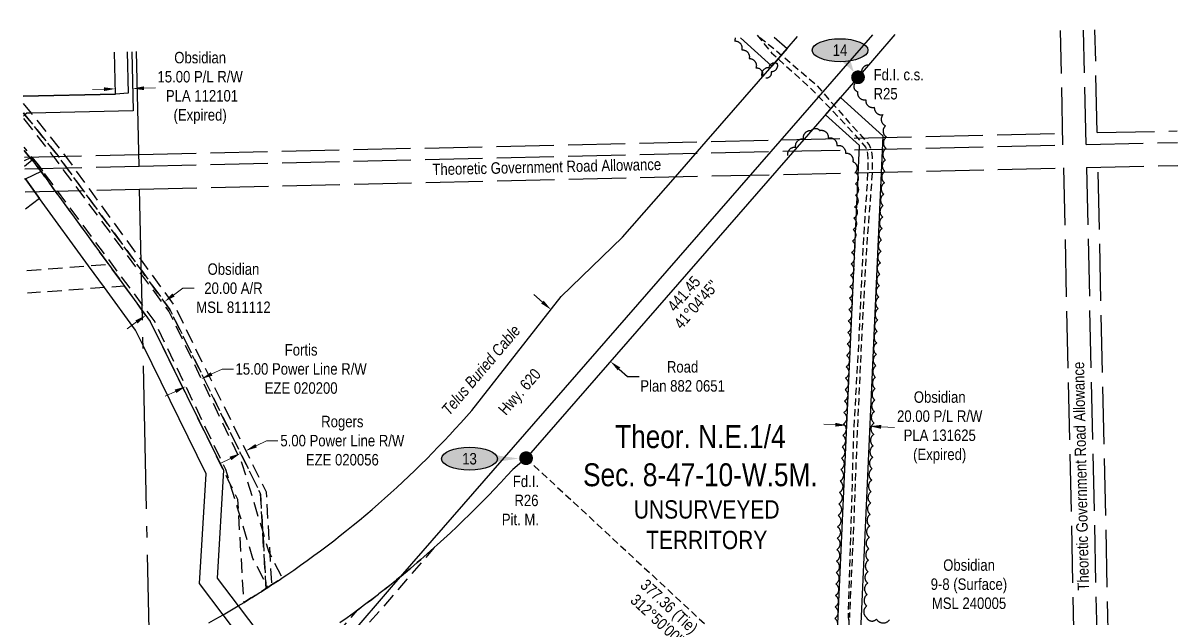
# Model space of a CAD drawing. Extents: x 604316 to 608264, y 5875125 to 5878789.
# Drawn here: x 605292 to 606301, y 5878268 to 5878789 of the extents above; entities that cross this region are included whole.
import ezdxf
from ezdxf.enums import TextEntityAlignment as Align

# ---------------------------------------------------------------- set-up
doc = ezdxf.new("R2010")
doc.units = 0
doc.header["$LTSCALE"] = 5
doc.header["$PDMODE"] = 34
doc.header["$PDSIZE"] = 0.03
for name, pattern in [('0', [1, 1, 0]), ('foc-ACCESSROAD', [3.75, 2.5, -1.25]), ('foc-FLOWLINE', [3.75, 2.5, -1.25]), ('foc-QUARTERLINE', [33, 25, -3, 2, -3]), ('foc-TIELINE', [1.875, 1.25, -0.625]), ('foc-UNSURVEYED', [12.5, 10, -2.5]), ('UG_PIPE', [1.875, 1.25, -0.625])]:
    doc.linetypes.add(name, pattern=pattern)
doc.layers.get('Defpoints').update_dxf_attribs({"color": 9})
for name, color, linetype in [('AS-PIPE-UG', 44, 'UG_PIPE'), ('AS-POWER', 104, 'foc-POWER'), ('AS-TELUS', 224, 'foc-TEL'), ('C-AR', 13, 'foc-ACCESSROAD'), ('C-RW', 13, 'Continuous'), ('C-SYMBOL', 7, 'Continuous'), ('DML', 35, 'Continuous'), ('EZE', 7, 'Continuous'), ('F-AR', 190, 'foc-ACCESSROAD'), ('F-EZE', 190, 'foc-FLOWLINE'), ('L-BD', 7, 'Continuous'), ('L-MON', 1, 'Continuous'), ('L-MON-T', 1, 'Continuous'), ('L-QSEC', 8, 'foc-QUARTERLINE'), ('L-ROAD-T', 7, 'Continuous'), ('L-TIE', 7, 'foc-TIELINE'), ('L-TITLEDB', 4, 'Continuous'), ('L-TITLEDB-T', 4, 'Continuous'), ('L-UNS-T', 3, 'Continuous'), ('L-USEC', 7, 'foc-UNSURVEYED'), ('MSL', 7, 'Continuous'), ('P-ELEVATION', 7, 'Continuous'), ('P-STATION', 7, 'Continuous'), ('T-BUSH', 110, '0')]:
    doc.layers.add(name, color=color, linetype=linetype)
for name, color, linetype, lineweight in [('C-AR-T', 13, 'Continuous', 9), ('C-RW-T', 13, 'Continuous', 9), ('C-WS-T', 13, 'Continuous', 9), ('F-EZE-T', 190, 'Continuous', 9)]:
    doc.layers.add(name, color=color, linetype=linetype, lineweight=lineweight)
doc.styles.add('175L', font='ARIALN.TTF', dxfattribs={"height": 20})
doc.styles.add('80', font='ARIALN.TTF', dxfattribs={"height": 10})
doc.styles.add('80CG', font='ARIALN.TTF', dxfattribs={"height": 10})
doc.styles.add('80L', font='ARIALN.TTF', dxfattribs={"height": 10})
doc.styles.add('foc-LtypeFont', font='ARIALN.TTF', dxfattribs={"height": 7.35})
doc.linetypes.add('foc-POWER', pattern='A,6,-1,["P",foc-LtypeFont,S=0.2,R=0,X=-0.625,Y=-0.75],-1.24,4', length=12.24)
doc.linetypes.add('foc-TEL', pattern='A,2,-1,["T",foc-LtypeFont,S=0.2,R=0,X=-0.425,Y=-0.75],-1.24,8', length=12.24)
doc.linetypes.add('foc-TEL-NOLINE', pattern='A,0,-2,["T",foc-LtypeFont,S=0.2,R=0,X=-0.425,Y=-0.75],-10.24', length=12.24)
doc.dimstyles.new('Compass 5 000', dxfattribs={"dimscale": 5, "dimtxt": 9, "dimasz": 2, "dimexe": 0.2, "dimexo": 0.0625, "dimgap": 0.5, "dimtad": 0, "dimtih": 1, "dimtoh": 1, "dimzin": 0, "dimdsep": 46, "dimtxsty": '80CG', "dimcen": 0.1, "dimse1": 1, "dimse2": 1, "dimclrd": 256, "dimclrt": 256, "dimaunit": 1, "dimadec": 4, "dimazin": 0, "dimtfac": 0.06, "dimtofl": 0, "dimtmove": 0, "dimatfit": 1, "dimfxl": 0.2, "dimtolj": 1, "dimtzin": 0, "dimlwd": -1, "dimarcsym": 0})

# ---------------------------------------------------------------- blocks, each defined once
blk = doc.blocks.new('*D552')
at = {"layer": 'Defpoints', "color": 0, "transparency": 16777216}
for p in [(605482.9, 5878412.2), (605487, 5878415.2), (605487.4, 5878414.4)]:
    blk.add_point(p, dxfattribs=at)
at = {"layer": 'F-EZE-T', "transparency": 16777216}
for p, q in [((605496, 5878419.6), (605505, 5878424)), ((605505, 5878424), (605515, 5878424)), ((605473.6, 5878408.5), (605464.6, 5878404.1))]:
    blk.add_line(p, q, dxfattribs=at)
for points in [[(605495.3, 5878421.1), (605496.7, 5878418.1), (605487, 5878415.2)], [(605472.8, 5878410), (605474.3, 5878407), (605482.5, 5878413)]]:
    blk.add_solid(points, dxfattribs=at)
at = {"layer": 'F-EZE-T', "transparency": 16777216, "insert": (605571.3, 5878424), "char_height": 10, "attachment_point": 5, "style": '80CG'}
blk.add_mtext('\\A1;Rogers\\P5.00 Power Line R/W\\PEZE 020056', dxfattribs=at)
blk = doc.blocks.new('*D553')
at = {"layer": 'Defpoints', "color": 0, "transparency": 16777216}
for p in [(605448.1, 5878477.9), (605445.3, 5878449.2), (605458.8, 5878455.7)]:
    blk.add_point(p, dxfattribs=at)
at = {"layer": 'F-EZE-T', "transparency": 16777216}
for p, q in [((605457.2, 5878482.3), (605466.2, 5878486.6)), ((605466.2, 5878486.6), (605476.2, 5878486.6)), ((605425.6, 5878467.1), (605416.6, 5878462.8))]:
    blk.add_line(p, q, dxfattribs=at)
for points in [[(605456.4, 5878483.8), (605457.9, 5878480.8), (605448.1, 5878477.9)], [(605424.9, 5878468.6), (605426.3, 5878465.6), (605434.6, 5878471.4)]]:
    blk.add_solid(points, dxfattribs=at)
at = {"layer": 'F-EZE-T', "transparency": 16777216, "insert": (605535.3, 5878486.6), "char_height": 10, "attachment_point": 5, "style": '80CG'}
blk.add_mtext('\\A1;Fortis\\P15.00 Power Line R/W\\PEZE 020200', dxfattribs=at)
blk = doc.blocks.new('*D558')
at = {"layer": 'C-AR-T', "transparency": 16777216}
for p, q in [((605423.8, 5878551.2), (605431.9, 5878557.1)), ((605431.9, 5878557.1), (605441.9, 5878557.1)), ((605391.5, 5878527.7), (605383.4, 5878521.8))]:
    blk.add_line(p, q, dxfattribs=at)
for points in [[(605422.9, 5878552.6), (605424.8, 5878549.9), (605415.8, 5878545.3)], [(605390.5, 5878529), (605392.5, 5878526.3), (605399.6, 5878533.5)]]:
    blk.add_solid(points, dxfattribs=at)
at = {"layer": 'Defpoints', "color": 0, "transparency": 16777216}
for p in [(605415, 5878546.3), (605415.8, 5878545.3), (605398.9, 5878534.6)]:
    blk.add_point(p, dxfattribs=at)
at = {"layer": 'C-AR-T', "transparency": 16777216, "insert": (605476.2, 5878557.1), "char_height": 10, "attachment_point": 5, "style": '80CG'}
blk.add_mtext('\\A1;Obsidian\\P20.00 A/R\\PMSL 811112', dxfattribs=at)
blk = doc.blocks.new('*D560')
at = {"layer": 'C-RW-T', "transparency": 16777216}
for p, q in [((606002, 5878437.9), (605992, 5878438.4)), ((606041.9, 5878436.1), (606053.5, 5878435.6))]:
    blk.add_line(p, q, dxfattribs=at)
for points in [[(606002, 5878439.6), (606001.9, 5878436.3), (606012, 5878437.5)], [(606042, 5878437.8), (606041.9, 5878434.4), (606032, 5878436.6)]]:
    blk.add_solid(points, dxfattribs=at)
at = {"layer": 'Defpoints', "color": 0, "transparency": 16777216}
for p in [(606012, 5878437.5), (606009.4, 5878381.4), (606029.4, 5878380.5)]:
    blk.add_point(p, dxfattribs=at)
at = {"layer": 'C-RW-T', "transparency": 16777216, "insert": (606093.1, 5878435.6), "char_height": 10, "attachment_point": 5, "style": '80CG'}
blk.add_mtext('\\A1;Obsidian\\P20.00 P/L R/W\\PPLA 131625\\P(Expired)', dxfattribs=at)
blk = doc.blocks.new('*D561')
at = {"layer": 'Defpoints', "color": 0, "transparency": 16777216}
for p in [(605747.6, 5878531.5), (605805.5, 5878493.2), (605799.4, 5878486.3)]:
    blk.add_point(p, dxfattribs=at)
at = {"layer": 'L-TITLEDB-T', "transparency": 16777216}
for p, q in [((605746.1, 5878545), (605738.5, 5878551.6)), ((605813, 5878486.6), (605820.5, 5878480.1)), ((605820.5, 5878480.1), (605830.5, 5878480.1))]:
    blk.add_line(p, q, dxfattribs=at)
for points in [[(605747.2, 5878546.3), (605745, 5878543.8), (605753.6, 5878538.4)], [(605814.1, 5878487.9), (605811.9, 5878485.4), (605805.5, 5878493.2)]]:
    blk.add_solid(points, dxfattribs=at)
at = {"layer": 'L-TITLEDB-T', "transparency": 16777216, "insert": (605868.5, 5878480.1), "char_height": 10, "attachment_point": 5, "style": '80CG'}
blk.add_mtext('\\A1;Road\\PPlan 882 0651', dxfattribs=at)
blk = doc.blocks.new('*D591')
at = {"layer": 'C-RW-T', "transparency": 16777216}
for p, q in [((605363, 5878731), (605353, 5878730.7)), ((605398, 5878731.7), (605408, 5878732))]:
    blk.add_line(p, q, dxfattribs=at)
for points in [[(605363, 5878732.6), (605363.1, 5878729.3), (605373, 5878731.2)], [(605398, 5878733.4), (605398.1, 5878730.1), (605388, 5878731.5)]]:
    blk.add_solid(points, dxfattribs=at)
at = {"layer": 'Defpoints', "color": 0, "transparency": 16777216}
for p in [(605372.9, 5878737.7), (605387.9, 5878738), (605388, 5878731.5)]:
    blk.add_point(p, dxfattribs=at)
at = {"layer": 'C-RW-T', "transparency": 16777216, "insert": (605447.1, 5878732), "char_height": 10, "attachment_point": 5, "style": '80CG'}
blk.add_mtext('\\A1;Obsidian\\P15.00 P/L R/W\\P PLA 112101\\P{\\A0;(Expired)}', dxfattribs=at)
blk = doc.blocks.new('fdia')
at = {"color": 255, "const_width": 1}
blk.add_lwpolyline([(-0.5, 0, 1), (0.5, 0, 1)], format="xyb", close=True, dxfattribs=at)
blk = doc.blocks.new('Fdiaa')
blk.add_blockref('fdia', (0, 0))
blk = doc.blocks.new('fdib')
at = {"color": 1, "const_width": 1.6}
blk.add_lwpolyline([(-0.4, 0, 1), (0.4, 0, 1)], format="xyb", close=True, dxfattribs=at)
at = {"color": 1}
blk.add_circle((0, 0), 0.8, dxfattribs=at)
blk = doc.blocks.new('Fdibb')
blk.add_blockref('fdib', (0, 0))
blk = doc.blocks.new('fdicc')
for name in ['Fdibb', 'Fdiaa']:
    blk.add_blockref(name, (0, 0))
blk = doc.blocks.new('FDI')
blk.add_blockref('fdicc', (0, 0))
blk = doc.blocks.new('*U632')
at = {"layer": 'P-ELEVATION'}
h = blk.add_hatch(color=111, dxfattribs=at)
h.dxf.hatch_style = 1
edge = h.paths.add_edge_path()
edge.add_ellipse((0, 0), major_axis=(-24.4, 0), ratio=0.410256, start_angle=0, end_angle=360)
at = {"layer": 'P-ELEVATION', "color": 7, "flags": 128}
blk.add_lwpolyline([(0, 0, 12.5, 0, 0), (43.4, 0.2, 0, 0, 0)], format="xyseb", dxfattribs=at)
at = {"layer": 'P-ELEVATION', "color": 7}
blk.add_ellipse((0, 0), major_axis=(-24.4, 0), ratio=0.410256, dxfattribs=at)
at = {"layer": 'P-ELEVATION', "style": '80'}
blk.add_attdef('ELEVATION', text='', height=10, dxfattribs=at).set_placement((0, 0), align=Align.MIDDLE_CENTER)
blk = doc.blocks.new('*U633')
at = {"layer": 'P-ELEVATION'}
h = blk.add_hatch(color=111, dxfattribs=at)
h.dxf.hatch_style = 1
edge = h.paths.add_edge_path()
edge.add_ellipse((0, 0), major_axis=(-24.4, 0), ratio=0.410256, start_angle=0, end_angle=360)
at = {"layer": 'P-ELEVATION', "color": 7, "flags": 128}
blk.add_lwpolyline([(0, 0, 12.5, 0, 0), (12.1, -19.1, 0, 0, 0)], format="xyseb", dxfattribs=at)
at = {"layer": 'P-ELEVATION', "color": 7}
blk.add_ellipse((0, 0), major_axis=(-24.4, 0), ratio=0.410256, dxfattribs=at)
at = {"layer": 'P-ELEVATION', "style": '80'}
blk.add_attdef('ELEVATION', text='', height=10, dxfattribs=at).set_placement((0, 0), align=Align.MIDDLE_CENTER)

msp = doc.modelspace()

# ---------------------------------------------------------------- linework, layer by layer
at = {"layer": 'AS-PIPE-UG', "flags": 128}
for points in [[(605933.603, 5878777.961), (605946.233, 5878762.799), (605981.228, 5878730.824), (606010.019, 5878701.107), (606028.693, 5878679.911), (606030.026, 5878674.475), (606030.435, 5878666.402), (606029.703, 5878649.433), (606025.937, 5878591.067), (606022.394, 5878512.408), (606017.813, 5878430.443), (606015.524, 5878353.159), (606013.039, 5878269.63)], [(605935.979, 5878776.135), (605949.007, 5878765.636), (605985.085, 5878735.034), (606013.424, 5878702.413), (606031.601, 5878682.426), (606032.865, 5878679.234), (606034.233, 5878671.913), (606034.237, 5878659.018), (606029.119, 5878591.821), (606024.747, 5878512.349), (606020.908, 5878430.587), (606017.955, 5878352.576), (606014.233, 5878269.56)], [(606013.039, 5878269.63), (606013.656, 5878266.042), (606013.672, 5878259.353), (606013.952, 5878253.549), (606015.185, 5878249.841), (606016.774, 5878248.364), (606018.181, 5878247.675), (606022.131, 5878246.912), (606028.669, 5878246.978), (606036.878, 5878246), (606043.417, 5878245.453), (606047.627, 5878244.601), (606053.898, 5878242.669), (606062.106, 5878239.768), (606070.123, 5878236.376), (606080.471, 5878233.118), (606082.894, 5878232.224), (606088.207, 5878230.046), (606094.475, 5878227.125), (606104.837, 5878221.093), (606111.045, 5878215.483), (606115.077, 5878209.082), (606116.918, 5878202.471), (606116.921, 5878195.031), (606115.843, 5878190.216), (606115.478, 5878189.225), (606114.394, 5878188.865), (606112.296, 5878188.806), (606105.498, 5878188.915), (606100.205, 5878188.553)], [(606100.264, 5878187.777), (606105.623, 5878188.304), (606112.287, 5878188.408), (606114.448, 5878188.632), (606115.571, 5878189.004), (606116.177, 5878190.098), (606117.179, 5878195.004), (606117.151, 5878202.516), (606115.327, 5878209.185), (606111.257, 5878215.624), (606104.955, 5878221.342), (606094.611, 5878227.365), (606088.28, 5878230.32), (606083.037, 5878232.418), (606080.636, 5878233.377), (606070.234, 5878236.653), (606062.137, 5878240.045), (606053.972, 5878242.889), (606047.864, 5878244.811), (606043.509, 5878245.69), (606036.967, 5878246.255), (606028.682, 5878247.21), (606021.974, 5878247.098), (606018.281, 5878247.83), (606016.836, 5878248.614), (606015.435, 5878249.962), (606014.209, 5878253.573), (606013.947, 5878259.267), (606013.941, 5878266.131), (606014.233, 5878269.56)]]:
    msp.add_lwpolyline(points, dxfattribs=at)
at = {"layer": 'AS-POWER', "flags": 128}
msp.add_lwpolyline([(605378.853, 5878159.615), (605540.176, 5878209.926), (605614.298, 5878296.083), (606034.76, 5878778.387)], dxfattribs=at)
at = {"layer": 'AS-TELUS', "linetype": 'foc-TEL-NOLINE'}
msp.add_lwpolyline([(605454.627, 5878264.962), (605460.946, 5878268.486), (605467.235, 5878272.065), (605471.59, 5878274.585), (605475.93, 5878277.131), (605480.255, 5878279.702), (605485.417, 5878282.82), (605486.436, 5878283.439), (605490.278, 5878285.802), (605491.701, 5878286.682), (605492.585, 5878287.23), (605495.117, 5878288.814), (605497.571, 5878290.357), (605498.703, 5878291.07), (605499.936, 5878291.854), (605504.75, 5878294.937), (605506.212, 5878295.888), (605509.559, 5878298.069), (605510.427, 5878298.636), (605510.84, 5878298.906), (605514.624, 5878301.417), (605516.857, 5878302.904), (605518.805, 5878304.217), (605522.841, 5878306.949), (605528.79, 5878311.046), (605534.704, 5878315.194), (605540.582, 5878319.392), (605546.425, 5878323.639), (605552.23, 5878327.937), (605558, 5878332.283), (605563.732, 5878336.678), (605569.427, 5878341.123), (605575.084, 5878345.614), (605580.702, 5878350.155), (605586.282, 5878354.742), (605591.823, 5878359.376), (605597.323, 5878364.058), (605602.784, 5878368.786), (605608.205, 5878373.561), (605613.585, 5878378.381), (605618.924, 5878383.247), (605624.221, 5878388.158), (605629.476, 5878393.114), (605634.689, 5878398.114), (605639.859, 5878403.158), (605644.986, 5878408.246), (605650.07, 5878413.378), (605655.11, 5878418.552), (605660.106, 5878423.77), (605665.058, 5878429.029), (605669.964, 5878434.33), (605674.826, 5878439.673), (605679.641, 5878445.057), (605684.411, 5878450.482), (605762.564, 5878549.849), (605816.138, 5878601.576), (605862.195, 5878654.398), (605889.031, 5878685.183), (605946.716, 5878751.255), (605959.865, 5878766.329), (605969.018, 5878776.888)], dxfattribs=at)
at = {"layer": 'C-AR', "flags": 128}
msp.add_lwpolyline([(605292.767, 5878710.223), (605294.098, 5878708.572), (605322.803, 5878672.958), (605323.331, 5878672.237), (605344.943, 5878642.563), (605395.749, 5878572.811), (605420.661, 5878538.608), (605499.739, 5878378.027), (605501.746, 5878344.676), (605504.479, 5878299.257), (605504.75, 5878294.937), (605499.936, 5878291.854), (605498.703, 5878291.07), (605497.571, 5878290.357), (605495.117, 5878288.814), (605492.585, 5878287.23), (605491.701, 5878286.682), (605490.278, 5878285.802), (605486.436, 5878283.439), (605485.417, 5878282.82), (605480.623, 5878362.53), (605480.006, 5878372.802), (605473.437, 5878386.141), (605467.519, 5878398.161), (605403.471, 5878528.221), (605396.513, 5878537.773), (605381.029, 5878559.032), (605367.188, 5878578.034), (605320.592, 5878642.004), (605308.197, 5878659.023), (605306.917, 5878660.782), (605300.425, 5878668.842), (605298.619, 5878671.075), (605298.147, 5878671.659), (605293.483, 5878677.455)], dxfattribs=at)
at = {"layer": 'C-RW'}
for points in [[(605948.635, 5878776.424), (605959.865, 5878766.329), (605946.457, 5878750.958), (605919.011, 5878775.749)], [(605292.448, 5878724.861), (605373.141, 5878726.677), (605372.317, 5878763.286)], [(605387.313, 5878763.628), (605388.475, 5878712.018), (605299.363, 5878710.013), (605295.659, 5878709.929), (605294.098, 5878708.572), (605292.827, 5878707.466)]]:
    msp.add_lwpolyline(points, dxfattribs=at)
msp.add_lwpolyline([(606024.164, 5878264), (606027.629, 5878173.01), (606105.04, 5878175.958), (606105.801, 5878155.981), (606028.39, 5878153.033), (606013.407, 5878152.462), (606008.413, 5878152.272), (606004.155, 5878264.07), (606023.004, 5878681.816), (605993.277, 5878708.667), (606006.415, 5878723.739), (606043.4, 5878690.332), (606024.164, 5878264)], close=True, dxfattribs=at)
at = {"layer": 'C-RW', "flags": 128}
for points in [[(605293.483, 5878677.455), (605298.147, 5878671.659), (605298.619, 5878671.075), (605300.425, 5878668.842), (605306.917, 5878660.782), (605308.197, 5878659.023), (605320.592, 5878642.004), (605367.188, 5878578.034), (605381.029, 5878559.032), (605396.513, 5878537.773), (605403.471, 5878528.221), (605467.519, 5878398.161), (605461.931, 5878303.983), (605480.255, 5878279.702), (605517.158, 5878230.807)], [(605815.772, 5877661.432), (605736.34, 5877846.97), (605705.361, 5877919.338), (605635.772, 5878079.499), (605631.579, 5878089.15), (605627.159, 5878099.323), (605625.122, 5878104.013), (605611.831, 5878134.602), (605553.192, 5878158.172), (605522.51, 5878198.825), (605512.82, 5878211.664), (605504.208, 5878223.075), (605467.235, 5878272.065), (605446.636, 5878299.357), (605452.315, 5878395.092), (605397.184, 5878507.048), (605390.591, 5878520.437), (605363.436, 5878557.718), (605349.6, 5878576.714), (605306.835, 5878635.426), (605302.348, 5878641.585), (605295.013, 5878651.657), (605294.366, 5878652.458), (605294.019, 5878652.889)]]:
    msp.add_lwpolyline(points, dxfattribs=at)
at = {"layer": 'DML'}
msp.add_lwpolyline([(605383.435, 5878763.54), (605384.263, 5878727.317), (605373.141, 5878726.677), (605292.448, 5878724.861)], dxfattribs=at)
at = {"layer": 'EZE'}
msp.add_lwpolyline([(605293.673, 5878668.727), (605298.619, 5878671.075), (605300.102, 5878671.705), (605305.841, 5878664.519), (605309.481, 5878659.634), (605308.197, 5878659.023), (605294.366, 5878652.458), (605294.032, 5878652.299)], dxfattribs=at)
at = {"layer": 'F-AR', "flags": 128}
msp.add_lwpolyline([(605295.77, 5878572.673), (605349.6, 5878576.714), (605367.188, 5878578.034), (605381.029, 5878559.032), (605363.436, 5878557.718), (605296.206, 5878552.703)], dxfattribs=at)
at = {"layer": 'F-EZE', "flags": 128}
for points in [[(605292.588, 5878718.418), (605299.363, 5878710.013), (605326.775, 5878676.003), (605329.417, 5878672.377), (605351.029, 5878642.703), (605395.557, 5878581.568), (605424.959, 5878541.206), (605504.673, 5878379.333), (605507.919, 5878325.356), (605509.559, 5878298.069), (605506.212, 5878295.888), (605504.75, 5878294.937), (605504.479, 5878299.257), (605501.746, 5878344.676), (605499.739, 5878378.027), (605420.661, 5878538.608), (605395.749, 5878572.811), (605344.943, 5878642.563), (605323.331, 5878672.237), (605322.803, 5878672.958), (605294.098, 5878708.572), (605292.767, 5878710.223)], [(605292.873, 5878705.386), (605317.684, 5878673.753), (605318.889, 5878672.135), (605341.002, 5878642.472), (605395.833, 5878568.919), (605419.865, 5878536.683), (605483.619, 5878404.235), (605501.746, 5878344.676), (605507.2, 5878326.752), (605507.919, 5878325.356), (605518.805, 5878304.217), (605516.857, 5878302.904), (605514.624, 5878301.417), (605510.84, 5878298.906), (605510.427, 5878298.636), (605509.559, 5878298.069), (605506.212, 5878295.888), (605504.479, 5878299.257), (605493.237, 5878321.087), (605480.623, 5878362.53), (605473.437, 5878386.141), (605469.596, 5878398.763), (605406.968, 5878528.873), (605396.398, 5878543.051), (605322.598, 5878642.05), (605309.482, 5878659.637), (605305.814, 5878664.557), (605300.102, 5878671.703), (605293.421, 5878680.27)]]:
    msp.add_lwpolyline(points, dxfattribs=at)
msp.add_lwpolyline([(605479.179, 5878186.551), (605465.859, 5878182.783), (605466.287, 5878198.486), (605479.616, 5878202.258), (605512.82, 5878211.664), (605528.297, 5878216.048), (605533.895, 5878217.633), (605584.405, 5878275.94), (605588.061, 5878278.69), (605590.717, 5878280.696), (605594.271, 5878283.392), (605596.999, 5878285.471), (605600.451, 5878288.113), (605603.249, 5878290.264), (605606.6, 5878292.853), (605607.399, 5878293.473), (605609.455, 5878295.121), (605612.685, 5878297.721), (605615.604, 5878300.081), (605618.734, 5878302.624), (605621.72, 5878305.059), (605624.752, 5878307.543), (605627.804, 5878310.054), (605629.825, 5878311.724), (605630.732, 5878312.499), (605633.828, 5878315.152), (605636.646, 5878317.58), (605639.806, 5878320.312), (605642.527, 5878322.676), (605645.75, 5878325.487), (605648.376, 5878327.789), (605651.66, 5878330.678), (605542.293, 5878204.43), (605537.986, 5878203.209), (605522.51, 5878198.825), (605479.179, 5878186.551)], close=True, dxfattribs=at)
at = {"layer": 'L-QSEC'}
for p, q in [((605393.762, 5878663.802), (605391.581, 5878763.725)), ((605411.101, 5877869.547), (605394.201, 5878643.695))]:
    msp.add_line(p, q, dxfattribs=at)
at = {"layer": 'L-TIE'}
msp.add_line((605731.792, 5878408.719), (606008.413, 5878152.272), dxfattribs=at)
at = {"layer": 'L-TITLEDB'}
for points in [[(605454.627, 5878264.962), (605460.946, 5878268.486), (605467.235, 5878272.065), (605471.59, 5878274.585), (605475.93, 5878277.131), (605480.255, 5878279.702), (605485.417, 5878282.82), (605486.436, 5878283.439), (605490.278, 5878285.802), (605491.701, 5878286.682), (605492.585, 5878287.23), (605495.117, 5878288.814), (605497.571, 5878290.357), (605498.703, 5878291.07), (605499.936, 5878291.854), (605504.75, 5878294.937), (605506.212, 5878295.888), (605509.559, 5878298.069), (605510.427, 5878298.636), (605510.84, 5878298.906), (605514.624, 5878301.417), (605516.857, 5878302.904), (605518.805, 5878304.217), (605522.841, 5878306.949), (605528.79, 5878311.046), (605534.704, 5878315.194), (605540.582, 5878319.392), (605546.425, 5878323.639), (605552.23, 5878327.937), (605558, 5878332.283), (605563.732, 5878336.678), (605569.427, 5878341.123), (605575.084, 5878345.614), (605580.702, 5878350.155), (605586.282, 5878354.742), (605591.823, 5878359.376), (605597.323, 5878364.058), (605602.784, 5878368.786), (605608.205, 5878373.561), (605613.585, 5878378.381), (605618.924, 5878383.247), (605624.221, 5878388.158), (605629.476, 5878393.114), (605634.689, 5878398.114), (605639.859, 5878403.158), (605644.986, 5878408.246), (605650.07, 5878413.378), (605655.11, 5878418.552), (605660.106, 5878423.77), (605665.058, 5878429.029), (605669.964, 5878434.33), (605674.826, 5878439.673), (605679.641, 5878445.057), (605684.411, 5878450.482), (605762.564, 5878549.849), (605816.138, 5878601.576), (605862.195, 5878654.398), (605889.031, 5878685.183), (605946.716, 5878751.255), (605959.865, 5878766.329), (605969.018, 5878776.888)], [(606053.894, 5878778.823), (606021.757, 5878741.338), (605731.801, 5878408.715), (605720.149, 5878398.95), (605714.914, 5878393.195), (605709.63, 5878387.485), (605704.297, 5878381.82), (605698.917, 5878376.201), (605693.488, 5878370.628), (605688.012, 5878365.102), (605682.489, 5878359.622), (605676.92, 5878354.191), (605671.304, 5878348.807), (605665.642, 5878343.471), (605659.935, 5878338.184), (605654.184, 5878332.945), (605651.659, 5878330.681), (605648.385, 5878327.76), (605645.764, 5878325.442), (605642.545, 5878322.621), (605639.824, 5878320.255), (605636.662, 5878317.531), (605633.838, 5878315.12), (605630.734, 5878312.492), (605627.81, 5878310.037), (605624.764, 5878307.503), (605621.736, 5878305.006), (605618.752, 5878302.567), (605615.62, 5878300.028), (605612.697, 5878297.681), (605609.46, 5878295.104), (605606.601, 5878292.847), (605603.258, 5878290.231), (605600.464, 5878288.065), (605597.015, 5878285.414), (605594.287, 5878283.337), (605590.73, 5878280.651), (605588.069, 5878278.66), (605584.404, 5878275.942), (605581.813, 5878274.034), (605575.517, 5878269.464), (605569.181, 5878264.949)]]:
    msp.add_lwpolyline(points, dxfattribs=at)
at = {"layer": 'L-USEC'}
for p, q in [((606200.79, 5878682.286), (606198.592, 5878782.122)), ((606220.897, 5878682.725), (606218.698, 5878782.58)), ((606230.724, 5878692.993), (606228.746, 5878782.809)), ((605393.543, 5878673.849), (606200.569, 5878692.335)), ((606230.724, 5878692.993), (606300.502, 5878694.515)), ((605393.741, 5878663.801), (606200.79, 5878682.286)), ((606220.897, 5878682.725), (606300.723, 5878684.466)), ((605293.611, 5878671.561), (605393.543, 5878673.849)), ((605293.831, 5878661.513), (605393.741, 5878663.801)), ((605394.201, 5878643.695), (606201.233, 5878662.18)), ((606201.233, 5878662.18), (606218.937, 5877858.039)), ((606221.339, 5878662.618), (606301.166, 5878664.359)), ((606221.339, 5878662.618), (606239.044, 5877858.482)), ((606249.093, 5877858.696), (606231.388, 5878662.837)), ((605294.269, 5878641.407), (605394.201, 5878643.695))]:
    msp.add_line(p, q, dxfattribs=at)
at = {"layer": 'MSL'}
for points in [[(605293.483, 5878677.455), (605298.147, 5878671.659), (605298.619, 5878671.075), (605300.425, 5878668.842), (605293.787, 5878663.502)], [(605294.019, 5878652.889), (605294.366, 5878652.458), (605295.013, 5878651.657), (605302.348, 5878641.585), (605306.835, 5878635.426), (605294.605, 5878626.026)]]:
    msp.add_lwpolyline(points, dxfattribs=at)
at = {"layer": 'T-BUSH', "flags": 128}
for points in [[(605914.324, 5878775.642, -0.10905734), (605913.945, 5878773.039, -0.52056705), (605920.12, 5878765.2, -0.52056705), (605926.674, 5878757.653, -0.52056705), (605932.631, 5878749.654, -0.52056705), (605938.122, 5878741.935, -0.52056705), (605944.056, 5878749.979, -0.52056705), (605950.996, 5878753.399, -0.52056705), (605945.822, 5878746.036, -0.52056705), (605941.135, 5878740.549)], [(606031.16, 5878752.039, 0.52056705), (606025.093, 5878744.095, 0.52056705), (606019.026, 5878736.151, 0.52056705), (606021.39, 5878728.778, 0.52056705), (606028.472, 5878721.724, 0.52056705), (606036.003, 5878715.16, 0.52056705), (606043.653, 5878708.726, 0.52056705), (606045.737, 5878698.977, 0.52056705), (606046.735, 5878689.108, 0.52056705), (606046.244, 5878679.124, 0.52056705), (606045.753, 5878669.14, 0.52056705), (606045.262, 5878659.157, 0.52056705), (606044.772, 5878649.173, 0.52056705), (606044.281, 5878639.189, 0.52056705), (606043.79, 5878629.206, 0.52056705), (606043.299, 5878619.222, 0.52056705), (606042.808, 5878609.238, 0.52056705), (606042.318, 5878599.254, 0.52056705), (606041.835, 5878589.27, 0.52056705), (606041.364, 5878579.286, 0.52056705), (606040.893, 5878569.301, 0.52056705), (606040.422, 5878559.316, 0.52056705), (606039.952, 5878549.332, 0.52056705), (606039.481, 5878539.347, 0.52056705), (606039.01, 5878529.362, 0.52056705), (606038.539, 5878519.378, 0.52056705), (606038.093, 5878509.392, 0.52056705), (606037.761, 5878499.402, 0.52056705), (606037.428, 5878489.412, 0.52056705), (606037.096, 5878479.421, 0.52056705), (606036.764, 5878469.431, 0.52056705), (606036.432, 5878459.441, 0.52056705), (606036.099, 5878449.451, 0.52056705), (606035.767, 5878439.46, 0.52056705), (606035.422, 5878429.471, 0.52056705), (606034.99, 5878419.484, 0.52056705), (606034.558, 5878409.498, 0.52056705), (606034.125, 5878399.511, 0.52056705), (606033.693, 5878389.525, 0.52056705), (606033.261, 5878379.538, 0.52056705), (606032.828, 5878369.552, 0.52056705), (606032.396, 5878359.566, 0.52056705), (606031.995, 5878349.578, 0.52056705), (606031.634, 5878339.589, 0.52056705), (606031.273, 5878329.599, 0.52056705), (606030.912, 5878319.61, 0.52056705), (606030.552, 5878309.621, 0.52056705), (606030.191, 5878299.632, 0.52056705), (606029.83, 5878289.642, 0.52056705), (606029.469, 5878279.653, 0.52056705), (606029.109, 5878269.664, 0.52056705), (606037.831, 5878268.094, 0.52056705), (606049.347, 5878267.635, 0.52056705)], [(605960.496, 5878672.959, -0.52056705), (605967.343, 5878680.241, -0.52056705), (605974.191, 5878687.523, -0.52056705), (605981.038, 5878694.804, -0.52056705), (605988.227, 5878694.922, -0.52056705), (605995.736, 5878688.325, -0.52056705), (606003.246, 5878681.727, -0.52056705), (606010.755, 5878675.129, -0.52056705), (606017.221, 5878667.694, -0.52056705), (606019.387, 5878658.249, -0.52056705), (606019.434, 5878648.254, -0.52056705), (606019.48, 5878638.258, -0.52056705), (606018.812, 5878628.285, -0.52056705), (606018.142, 5878618.311, -0.52056705), (606017.472, 5878608.338, -0.52056705), (606016.801, 5878598.365, -0.52056705), (606016.179, 5878588.389, -0.52056705), (606015.694, 5878578.405, -0.52056705), (606015.208, 5878568.421, -0.52056705), (606014.723, 5878558.437, -0.52056705), (606014.237, 5878548.453, -0.52056705), (606013.752, 5878538.469, -0.52056705), (606013.266, 5878528.485, -0.52056705), (606012.781, 5878518.501, -0.52056705), (606012.298, 5878508.517, -0.52056705), (606011.82, 5878498.533, -0.52056705), (606011.342, 5878488.548, -0.52056705), (606010.864, 5878478.564, -0.52056705), (606010.385, 5878468.58, -0.52056705), (606009.907, 5878458.595, -0.52056705), (606009.429, 5878448.611, -0.52056705), (606008.951, 5878438.627, -0.52056705), (606008.423, 5878428.645, -0.52056705), (606007.843, 5878418.666, -0.52056705), (606007.263, 5878408.687, -0.52056705), (606006.682, 5878398.708, -0.52056705), (606006.102, 5878388.729, -0.52056705), (606005.522, 5878378.75, -0.52056705), (606004.941, 5878368.771, -0.52056705), (606004.361, 5878358.793, -0.52056705), (606003.88, 5878348.809, -0.52056705), (606003.575, 5878338.818, -0.52056705), (606003.271, 5878328.827, -0.52056705), (606002.967, 5878318.836, -0.52056705), (606002.663, 5878308.845, -0.52056705), (606002.359, 5878298.854, -0.52056705), (606002.054, 5878288.862, -0.52056705), (606001.75, 5878278.871, -0.52056705), (606001.446, 5878268.88, -0.52056705), (606001.142, 5878258.889, -0.52056705), (606001.554, 5878248.905, -0.52056705), (606002.044, 5878238.921, -0.52056705), (606002.534, 5878228.937, -0.52056705), (606003.024, 5878218.953, -0.52056705), (606003.513, 5878208.97, -0.52056705), (606004.007, 5878198.986, -0.52056705), (606004.508, 5878189.003, -0.52056705), (606005.009, 5878179.02, -0.52056705), (606005.51, 5878169.036, -0.52056705), (606006.011, 5878159.053, -0.52056705), (606006.512, 5878149.07, -0.52056705), (606008.662, 5878139.446, -0.52056705), (606003.78, 5878133.847, -0.52056705), (605993.959, 5878131.998, -0.52056705), (605989.481, 5878124.862, -0.52056705), (605987.683, 5878115.029, -0.52056705), (605986.728, 5878109.808, -0.52056705)]]:
    msp.add_lwpolyline(points, format="xyb", dxfattribs=at)

# ---------------------------------------------------------------- block references
at = {"layer": 'L-MON', "xscale": 4.999999999999989, "yscale": 4.999999999999989, "zscale": 4.999999999999989}
for p in [(606021.757, 5878741.338), (605731.801, 5878408.715)]:
    msp.add_blockref('FDI', p, dxfattribs=at)
at = {"layer": 'P-STATION', "xscale": 0.9995410247113539, "yscale": 0.9995410247113539, "zscale": 0.9995410247113539}
for name, p, values in [('*U633', (606006.039, 5878764.966), {'ELEVATION': '14'}), ('*U632', (605682.389, 5878408.258), {'ELEVATION': '13'})]:
    msp.add_blockref(name, p, dxfattribs=at).add_auto_attribs(values)

# ---------------------------------------------------------------- texts
at = {"layer": 'AS-TELUS', "insert": (605656.617, 5878451.196), "char_height": 9.9958, "attachment_point": 1, "rotation": 49.769686, "style": '80L'}
msp.add_mtext_dynamic_manual_height_columns('\\pi0.7625;{\\fArial Narrow|b0|i1|c0|p34;Telus Buried Cable}', width=97.19426, gutter_width=49.979, heights=[0], dxfattribs=at)
at = {"layer": 'C-WS-T', "insert": (606084.943, 5878320.391), "char_height": 9.99157, "attachment_point": 1, "style": '80L'}
msp.add_mtext_dynamic_manual_height_columns('\\pi11.214;Obsidian\\P\\pi0.29229;9-8 (Surface)\\P\\pi1.3214;MSL 240005', width=66.225, gutter_width=49.979, heights=[0], dxfattribs=at)
at = {"layer": 'L-BD', "style": '80L'}
for s, rotation, p in [('441.45', 48.9205, (605869.673, 5878552.293)), ("41°04'45''", 48.9205, (605880.415, 5878542.929)), ('377.36 (Tie)', 317.1668, (605856.011, 5878278.436)), ("312°50'00''", 317.1668, (605846.323, 5878267.986))]:
    msp.add_text(s, height=10, rotation=rotation, dxfattribs=at).set_placement(p, align=Align.MIDDLE)
at = {"layer": 'L-MON-T', "attachment_point": 1, "style": '80L'}
for s, width, insert, char_height in [('Fd.I. c.s.\\PR25', 43.0457, (606035.357, 5878748.64), 9.9923), ('\\pi10.61;Fd.I.\\P\\pi12.007;R26\\P\\pi0.99256;Pit. M.', 31.57623, (605709.626, 5878393.536), 9.99235)]:
    msp.add_mtext_dynamic_manual_height_columns(s, width=width, gutter_width=49.983, heights=[0], dxfattribs=dict(at, insert=insert, char_height=char_height))
at = {"layer": 'L-ROAD-T', "style": '80L'}
for rotation, p in [(1.312108, (605749.867, 5878663.115)), (91.261471, (606216.396, 5878393.007))]:
    msp.add_text('Theoretic Government Road Allowance', height=9.99577, rotation=rotation, dxfattribs=at).set_placement(p, align=Align.MIDDLE_CENTER)
at = {"layer": 'L-TITLEDB', "insert": (605706.633, 5878452.095), "char_height": 9.9916, "attachment_point": 1, "rotation": 48.916302, "style": '80L'}
msp.add_mtext_dynamic_manual_height_columns('Hwy. 620', width=47.26297, gutter_width=49.979, heights=[0], dxfattribs=at)
at = {"layer": 'L-UNS-T', "color": 3, "insert": (605889.572, 5878350.536), "char_height": 16, "attachment_point": 5, "style": '80L'}
msp.add_mtext_dynamic_manual_height_columns('UNSURVEYED TERRITORY', width=126.41375, gutter_width=47.5, heights=[0], dxfattribs=at)

# ---------------------------------------------------------------- dimensions: what is measured, and where the dimension line sits
at = {"layer": 'C-AR-T'}
dim = msp.add_aligned_dim(p1=(605398.856, 5878534.557), p2=(605415.031, 5878546.338), distance=-1.249, text='Obsidian\\P20.00 A/R\\PMSL 811112', dimstyle='Compass 5 000', dxfattribs=at)
dim.commit()
dim.dimension.update_dxf_attribs({"geometry": '*D558', "text_midpoint": (605476.186, 5878557.104)})
at = {"layer": 'C-RW-T'}
for base, p1, p2, angle, text, picture, middle in [((605388.036, 5878731.521), (605372.894, 5878737.674), (605387.89, 5878738.011), 1.2894, 'Obsidian\\P15.00 P/L R/W\\P PLA 112101\\P{\\A0;(Expired)}', '*D591', (605447.117, 5878731.971)), ((606011.956, 5878437.476), (606029.395, 5878380.528), (606009.401, 5878381.44), 177.389382, 'Obsidian\\P20.00 P/L R/W\\PPLA 131625\\P(Expired)', '*D560', (606093.065, 5878435.58))]:
    dim = msp.add_linear_dim(base=base, p1=p1, p2=p2, angle=angle, text=text, dimstyle='Compass 5 000', dxfattribs=at)
    dim.commit()
    dim.dimension.update_dxf_attribs({"geometry": picture, "text_midpoint": middle, "dimtype": 161})
at = {"layer": 'F-EZE-T'}
dim = msp.add_linear_dim(base=(605448.141, 5878477.941), p1=(605445.307, 5878449.223), p2=(605458.831, 5878455.732), angle=25.704076, text='Fortis\\P15.00 Power Line R/W\\PEZE 020200', dimstyle='Compass 5 000', dxfattribs=at)
dim.commit()
dim.dimension.update_dxf_attribs({"geometry": '*D553', "text_midpoint": (605535.302, 5878486.615), "dimtype": 161})
dim = msp.add_aligned_dim(p1=(605482.912, 5878412.197), p2=(605487.401, 5878414.407), distance=0.846, text='Rogers\\P5.00 Power Line R/W\\PEZE 020056', dimstyle='Compass 5 000', dxfattribs=at)
dim.commit()
dim.dimension.update_dxf_attribs({"geometry": '*D552', "text_midpoint": (605571.31, 5878424.002)})
at = {"layer": 'L-TITLEDB-T'}
dim = msp.add_linear_dim(base=(605805.466, 5878493.219), p1=(605747.559, 5878531.522), p2=(605799.431, 5878486.297), angle=318.916471, text='Road\\PPlan 882 0651', dimstyle='Compass 5 000', dxfattribs=at)
dim.commit()
dim.dimension.update_dxf_attribs({"geometry": '*D561', "text_midpoint": (605868.488, 5878480.076), "dimtype": 161})

# ---------------------------------------------------------------- next in the draw order: texts
at = {"layer": 'C-SYMBOL', "color": 3, "insert": (605884.035, 5878437.57), "char_height": 19.99154, "width": 203.15629, "attachment_point": 2, "style": '175L', "bg_fill": 3, "box_fill_scale": 1.15, "bg_fill_color": 256, "bg_fill_true_color": 256, "bg_fill_transparency": 0}
msp.add_mtext('Theor. N.E.1/4\\PSec. 8-47-10-W.5M.', dxfattribs=at)

doc.saveas('drawing.dxf')
